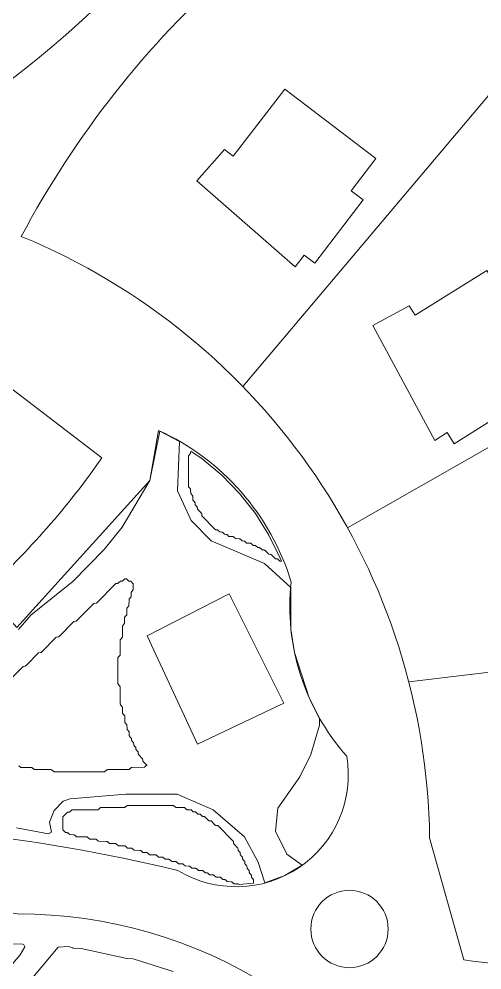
# Model space of a CAD drawing. Header units: inches. Extents: x 36 to 190, y -75 to 56.
# Drawn here: x 115.26 to 120.81, y -15.04 to -3.66 of the extents above; entities that cross this region are included whole.
import ezdxf

# ---------------------------------------------------------------- set-up
doc = ezdxf.new("R2010")
doc.units = ezdxf.units.IN
for name, color, linetype, lineweight in [('01_ORIGINAL_CAD', 7, 'Continuous', 20), ('02_APPROVED_PDF_OUTLINES', 7, 'Continuous', 15), ('03_ADDED_AREAS_SAME_COMPOSITION', 7, 'Continuous', 15), ('04_APPROVED_PERIMETER', 7, 'Continuous', 15)]:
    doc.layers.add(name, color=color, linetype=linetype, lineweight=lineweight)

# ---------------------------------------------------------------- blocks, each defined once
blk = doc.blocks.new('05_SAND_DOLLAR')
at = {"layer": '01_ORIGINAL_CAD'}
for points in [[(60.29, 39.74, -0.089338), (62.813, 42.944, -0.322066), (66.051, 42.944, -0.030946), (69.111, 38.833, -0.044664), (70.78, 33.554, -0.301674), (68.967, 31.144, -0.082145), (65.591, 31.078)], [(60.29, 39.74, -0.300089), (65.18, 32.538)], [(59.849, 35.488, 0.057164), (61.253, 37.088), (59.681, 38.289, -0.064319), (58.632, 37.014, -0.064319)], [(59.998, 35.322), (60.235, 35.059), (61.831, 36.816), (61.933, 37.418, -0.214593), (63.522, 35.602, 0.212382), (64.188, 33.517, -0.642649), (62.166, 32.15, 0.132984), (51.615, 31.858, -0.471407), (50.913, 32.245)], [(53.65, 30.945, -0.14301), (60.243, 31.63, -0.286424), (65.36, 28.431), (66.481, 23.89, -0.272091), (64.9, 18.954), (63.661, 17.533)]]:
    blk.add_lwpolyline(points, format="xyb", dxfattribs=at)
for points in [[(66.604, 42.276), (62.941, 37.945)], [(69.006, 38.995), (64.196, 36.253)], [(70.407, 35.063), (64.93, 34.409)], [(65.18, 32.538), (65.591, 31.078)]]:
    blk.add_lwpolyline(points, dxfattribs=at)
for points in [[(62.827, 40.702), (63.445, 41.502), (64.534, 40.672), (64.241, 40.288), (64.384, 40.18), (63.804, 39.42), (63.677, 39.516), (63.571, 39.377), (62.394, 40.407), (62.722, 40.782)], [(65.006, 38.799), (65.865, 39.334), (66.595, 38.175), (66.187, 37.918), (66.283, 37.767), (65.474, 37.257), (65.389, 37.391), (65.242, 37.298), (64.498, 38.674), (64.936, 38.911)], [(61.796, 34.957), (62.78, 35.461), (63.435, 34.152), (62.399, 33.663)]]:
    blk.add_lwpolyline(points, close=True, dxfattribs=at)
blk.add_circle((64.22, 31.448), 0.463, dxfattribs=at)
blk.add_arc((51.961, 52.291), 13.465, 297.5281, 322.8549, dxfattribs=at)
at = {"layer": '02_APPROVED_PDF_OUTLINES'}
for points in [[(63.404, 35.852), (63.387, 35.853), (63.366, 35.873), (63.363, 35.875), (63.36, 35.877), (63.357, 35.879), (63.353, 35.879), (63.35, 35.88), (63.334, 35.881), (63.289, 35.925), (63.287, 35.927), (63.284, 35.929), (63.281, 35.93), (63.277, 35.931), (63.274, 35.932), (63.254, 35.934), (63.21, 35.978), (63.207, 35.981), (63.204, 35.983), (63.201, 35.984), (63.198, 35.985), (63.194, 35.986), (63.174, 35.987), (63.153, 36.007), (63.151, 36.009), (63.148, 36.011), (63.144, 36.013), (63.141, 36.013), (63.137, 36.014), (63.121, 36.015), (63.1, 36.034), (63.097, 36.036), (63.094, 36.038), (63.091, 36.039), (63.088, 36.04), (63.084, 36.041), (63.067, 36.041), (63.047, 36.061), (63.045, 36.063), (63.042, 36.064), (63.039, 36.066), (63.037, 36.067), (63.034, 36.067), (63.03, 36.067), (62.988, 36.068), (62.97, 36.086), (62.968, 36.088), (62.965, 36.09), (62.962, 36.091), (62.958, 36.092), (62.955, 36.093), (62.935, 36.095), (62.914, 36.114), (62.912, 36.116), (62.909, 36.118), (62.907, 36.119), (62.904, 36.12), (62.901, 36.121), (62.898, 36.121), (62.855, 36.122), (62.835, 36.141), (62.832, 36.143), (62.83, 36.145), (62.827, 36.146), (62.824, 36.147), (62.821, 36.148), (62.818, 36.148), (62.775, 36.149), (62.758, 36.166), (62.755, 36.168), (62.752, 36.17), (62.749, 36.172), (62.746, 36.173), (62.743, 36.173), (62.723, 36.175), (62.702, 36.195), (62.699, 36.197), (62.696, 36.199), (62.693, 36.2), (62.689, 36.201), (62.686, 36.201), (62.669, 36.202), (62.649, 36.221), (62.646, 36.224), (62.643, 36.225), (62.64, 36.227), (62.636, 36.228), (62.633, 36.228), (62.616, 36.229), (62.452, 36.394), (62.45, 36.414), (62.45, 36.418), (62.449, 36.421), (62.447, 36.424), (62.445, 36.427), (62.443, 36.43), (62.399, 36.474), (62.399, 36.491), (62.398, 36.495), (62.397, 36.498), (62.396, 36.501), (62.394, 36.504), (62.392, 36.507), (62.373, 36.528), (62.372, 36.545), (62.371, 36.548), (62.371, 36.552), (62.369, 36.555), (62.367, 36.558), (62.365, 36.561), (62.346, 36.581), (62.346, 36.622), (62.346, 36.625), (62.345, 36.629), (62.344, 36.632), (62.342, 36.635), (62.34, 36.638), (62.32, 36.661), (62.318, 36.705), (62.318, 36.708), (62.318, 36.711), (62.317, 36.714), (62.315, 36.717), (62.314, 36.72), (62.312, 36.722), (62.293, 36.742), (62.292, 37.113), (62.312, 37.136), (62.314, 37.139), (62.316, 37.142), (62.317, 37.145), (62.318, 37.149), (62.318, 37.152), (62.319, 37.17), (62.455, 37.079), (62.69, 36.883), (62.903, 36.664), (63.093, 36.423), (63.256, 36.164), (63.391, 35.887)], [(61.559, 32.928), (62.112, 32.928), (62.135, 32.908), (62.137, 32.906), (62.139, 32.905), (62.142, 32.903), (62.145, 32.902), (62.148, 32.902), (62.151, 32.902), (62.244, 32.901), (62.264, 32.883), (62.266, 32.881), (62.269, 32.879), (62.272, 32.878), (62.274, 32.877), (62.277, 32.876), (62.281, 32.876), (62.323, 32.875), (62.341, 32.858), (62.343, 32.855), (62.346, 32.854), (62.349, 32.852), (62.353, 32.851), (62.356, 32.851), (62.376, 32.849), (62.397, 32.829), (62.399, 32.827), (62.403, 32.825), (62.406, 32.824), (62.409, 32.823), (62.413, 32.822), (62.43, 32.822), (62.45, 32.802), (62.453, 32.8), (62.456, 32.798), (62.459, 32.797), (62.462, 32.796), (62.466, 32.795), (62.482, 32.795), (62.526, 32.751), (62.529, 32.748), (62.532, 32.746), (62.535, 32.745), (62.539, 32.744), (62.542, 32.743), (62.562, 32.742), (62.609, 32.695), (62.611, 32.693), (62.614, 32.692), (62.617, 32.69), (62.619, 32.689), (62.622, 32.689), (62.625, 32.688), (62.642, 32.687), (62.832, 32.496), (62.833, 32.479), (62.833, 32.476), (62.834, 32.473), (62.835, 32.47), (62.836, 32.467), (62.838, 32.465), (62.84, 32.463), (62.885, 32.415), (62.886, 32.398), (62.886, 32.395), (62.887, 32.391), (62.889, 32.388), (62.891, 32.385), (62.893, 32.382), (62.912, 32.362), (62.913, 32.345), (62.913, 32.341), (62.914, 32.338), (62.915, 32.334), (62.917, 32.331), (62.919, 32.329), (62.939, 32.308), (62.939, 32.291), (62.94, 32.288), (62.941, 32.284), (62.942, 32.281), (62.944, 32.278), (62.946, 32.275), (62.965, 32.255), (62.966, 32.237), (62.966, 32.234), (62.967, 32.23), (62.969, 32.227), (62.97, 32.224), (62.973, 32.221), (62.992, 32.201), (62.993, 32.184), (62.993, 32.18), (62.994, 32.177), (62.995, 32.174), (62.997, 32.17), (62.999, 32.168), (63.018, 32.147), (63.019, 32.13), (63.02, 32.127), (63.021, 32.123), (63.022, 32.12), (63.024, 32.117), (63.026, 32.114), (63.046, 32.093), (63.047, 32.073), (63.048, 32.069), (63.049, 32.066), (63.05, 32.063), (63.052, 32.06), (63.054, 32.057), (63.071, 32.04), (63.071, 31.997), (62.9, 31.979), (62.886, 31.986), (62.883, 31.987), (62.879, 31.988), (62.876, 31.989), (62.836, 31.989), (62.816, 32.008), (62.814, 32.01), (62.811, 32.011), (62.808, 32.013), (62.805, 32.014), (62.802, 32.014), (62.799, 32.014), (62.757, 32.015), (62.739, 32.033), (62.737, 32.035), (62.734, 32.037), (62.731, 32.038), (62.727, 32.039), (62.724, 32.04), (62.704, 32.042), (62.683, 32.061), (62.681, 32.063), (62.678, 32.065), (62.675, 32.066), (62.673, 32.067), (62.669, 32.068), (62.666, 32.068), (62.623, 32.069), (62.6, 32.089), (62.598, 32.091), (62.595, 32.093), (62.592, 32.094), (62.589, 32.095), (62.587, 32.095), (62.584, 32.096), (62.544, 32.096), (62.527, 32.113), (62.524, 32.115), (62.521, 32.117), (62.518, 32.119), (62.515, 32.12), (62.511, 32.12), (62.491, 32.122), (62.471, 32.142), (62.468, 32.144), (62.466, 32.145), (62.463, 32.147), (62.46, 32.148), (62.457, 32.148), (62.454, 32.148), (62.411, 32.149), (62.391, 32.168), (62.389, 32.17), (62.386, 32.172), (62.383, 32.173), (62.38, 32.174), (62.377, 32.175), (62.374, 32.175), (62.331, 32.176), (62.311, 32.195), (62.309, 32.197), (62.306, 32.199), (62.304, 32.2), (62.301, 32.201), (62.298, 32.202), (62.295, 32.202), (62.252, 32.203), (62.232, 32.222), (62.229, 32.224), (62.227, 32.226), (62.224, 32.227), (62.221, 32.228), (62.218, 32.228), (62.215, 32.229), (62.172, 32.23), (62.152, 32.249), (62.15, 32.251), (62.147, 32.252), (62.144, 32.254), (62.141, 32.255), (62.138, 32.255), (62.135, 32.256), (62.092, 32.256), (62.069, 32.277), (62.066, 32.279), (62.064, 32.28), (62.061, 32.282), (62.058, 32.282), (62.055, 32.283), (62.052, 32.283), (62.012, 32.283), (61.992, 32.302), (61.99, 32.304), (61.988, 32.306), (61.985, 32.307), (61.982, 32.308), (61.979, 32.309), (61.976, 32.309), (61.933, 32.31), (61.913, 32.329), (61.91, 32.331), (61.908, 32.333), (61.905, 32.334), (61.902, 32.335), (61.899, 32.336), (61.896, 32.336), (61.827, 32.337), (61.807, 32.356), (61.804, 32.358), (61.802, 32.359), (61.799, 32.361), (61.796, 32.362), (61.793, 32.362), (61.79, 32.363), (61.747, 32.364), (61.727, 32.383), (61.725, 32.385), (61.722, 32.386), (61.719, 32.388), (61.716, 32.389), (61.713, 32.389), (61.71, 32.389), (61.641, 32.39), (61.621, 32.409), (61.618, 32.411), (61.616, 32.413), (61.613, 32.414), (61.61, 32.415), (61.607, 32.416), (61.604, 32.416), (61.561, 32.417), (61.541, 32.436), (61.539, 32.438), (61.536, 32.44), (61.533, 32.441), (61.53, 32.442), (61.527, 32.443), (61.524, 32.443), (61.454, 32.444), (61.431, 32.464), (61.429, 32.466), (61.426, 32.468), (61.424, 32.469), (61.421, 32.47), (61.418, 32.47), (61.415, 32.471), (61.348, 32.471), (61.325, 32.491), (61.323, 32.493), (61.32, 32.494), (61.317, 32.496), (61.315, 32.497), (61.312, 32.497), (61.309, 32.497), (61.216, 32.498), (61.196, 32.516), (61.193, 32.518), (61.191, 32.52), (61.188, 32.521), (61.185, 32.522), (61.182, 32.523), (61.179, 32.523), (61.109, 32.524), (61.086, 32.545), (61.084, 32.546), (61.081, 32.548), (61.078, 32.549), (61.076, 32.55), (61.073, 32.551), (61.07, 32.551), (60.95, 32.551), (60.93, 32.57), (60.928, 32.572), (60.925, 32.573), (60.923, 32.575), (60.92, 32.576), (60.917, 32.576), (60.914, 32.577), (60.871, 32.578), (60.851, 32.597), (60.848, 32.599), (60.845, 32.601), (60.841, 32.602), (60.838, 32.603), (60.834, 32.603), (60.818, 32.604), (60.788, 32.635), (60.787, 32.79), (60.844, 32.847), (60.86, 32.848), (60.864, 32.848), (60.867, 32.849), (60.871, 32.851), (60.874, 32.853), (60.877, 32.855), (60.896, 32.874), (61.199, 32.874), (61.202, 32.874), (61.205, 32.875), (61.209, 32.876), (61.212, 32.878), (61.214, 32.879), (61.24, 32.901), (61.517, 32.901), (61.52, 32.901), (61.524, 32.902), (61.527, 32.903), (61.53, 32.905), (61.533, 32.907)]]:
    blk.add_lwpolyline(points, close=True, dxfattribs=at)
blk.add_lwpolyline([(60.109, 34.388), (60.311, 34.592), (60.334, 34.596), (60.337, 34.596), (60.34, 34.597), (60.343, 34.599), (60.345, 34.601), (60.348, 34.603), (60.496, 34.754), (60.519, 34.757), (60.522, 34.758), (60.525, 34.759), (60.528, 34.76), (60.531, 34.762), (60.533, 34.764), (60.708, 34.942), (60.731, 34.945), (60.734, 34.946), (60.737, 34.947), (60.74, 34.948), (60.743, 34.95), (60.745, 34.952), (60.92, 35.13), (60.943, 35.133), (60.946, 35.134), (60.949, 35.135), (60.952, 35.136), (60.955, 35.138), (60.957, 35.14), (61.159, 35.345), (61.182, 35.348), (61.185, 35.348), (61.188, 35.35), (61.191, 35.351), (61.193, 35.353), (61.196, 35.355), (61.423, 35.585), (61.439, 35.586), (61.443, 35.586), (61.446, 35.587), (61.449, 35.589), (61.453, 35.591), (61.455, 35.593), (61.476, 35.612), (61.492, 35.613), (61.496, 35.613), (61.499, 35.614), (61.503, 35.616), (61.506, 35.618), (61.508, 35.62), (61.528, 35.639), (61.549, 35.639), (61.569, 35.62), (61.571, 35.618), (61.574, 35.616), (61.578, 35.614), (61.581, 35.613), (61.585, 35.613), (61.601, 35.612), (61.631, 35.582), (61.631, 35.507), (61.613, 35.487), (61.611, 35.484), (61.609, 35.482), (61.608, 35.479), (61.607, 35.476), (61.606, 35.473), (61.606, 35.47), (61.605, 35.426), (61.586, 35.406), (61.584, 35.404), (61.583, 35.401), (61.581, 35.398), (61.58, 35.395), (61.58, 35.392), (61.58, 35.389), (61.579, 35.319), (61.559, 35.295), (61.556, 35.292), (61.555, 35.289), (61.553, 35.286), (61.553, 35.283), (61.552, 35.279), (61.552, 35.211), (61.532, 35.188), (61.53, 35.185), (61.528, 35.182), (61.527, 35.179), (61.526, 35.175), (61.526, 35.172), (61.526, 35.104), (61.506, 35.081), (61.504, 35.078), (61.502, 35.075), (61.501, 35.071), (61.5, 35.068), (61.5, 35.064), (61.5, 34.942), (61.479, 34.916), (61.477, 34.913), (61.475, 34.91), (61.474, 34.907), (61.473, 34.904), (61.473, 34.9), (61.474, 34.728), (61.454, 34.705), (61.451, 34.702), (61.45, 34.699), (61.448, 34.695), (61.448, 34.692), (61.447, 34.688), (61.448, 34.39), (61.448, 34.387), (61.449, 34.384), (61.45, 34.38), (61.451, 34.377), (61.453, 34.375), (61.474, 34.348), (61.475, 34.146), (61.475, 34.142), (61.476, 34.139), (61.477, 34.135), (61.479, 34.132), (61.481, 34.129), (61.501, 34.106), (61.502, 34.038), (61.502, 34.035), (61.503, 34.031), (61.504, 34.028), (61.506, 34.025), (61.508, 34.022), (61.528, 33.999), (61.528, 33.931), (61.529, 33.927), (61.53, 33.924), (61.531, 33.921), (61.533, 33.917), (61.535, 33.915), (61.555, 33.891), (61.556, 33.847), (61.556, 33.844), (61.557, 33.841), (61.558, 33.838), (61.559, 33.836), (61.561, 33.833), (61.563, 33.831), (61.582, 33.81), (61.583, 33.767), (61.583, 33.764), (61.584, 33.761), (61.585, 33.758), (61.586, 33.755), (61.588, 33.753), (61.589, 33.75), (61.609, 33.73), (61.609, 33.713), (61.61, 33.709), (61.611, 33.706), (61.612, 33.702), (61.614, 33.699), (61.616, 33.697), (61.635, 33.676), (61.636, 33.659), (61.636, 33.655), (61.637, 33.652), (61.639, 33.649), (61.641, 33.646), (61.643, 33.643), (61.662, 33.622), (61.663, 33.605), (61.663, 33.602), (61.664, 33.598), (61.665, 33.595), (61.667, 33.592), (61.669, 33.589), (61.689, 33.568), (61.691, 33.548), (61.691, 33.544), (61.692, 33.541), (61.694, 33.538), (61.696, 33.535), (61.698, 33.533), (61.742, 33.487), (61.744, 33.467), (61.745, 33.464), (61.746, 33.461), (61.747, 33.458), (61.749, 33.455), (61.751, 33.452), (61.795, 33.408), (61.795, 33.407), (61.793, 33.407), (61.79, 33.406), (61.787, 33.405), (61.785, 33.403), (61.782, 33.401), (61.765, 33.384), (61.619, 33.383), (61.616, 33.383), (61.613, 33.383), (61.611, 33.382), (61.608, 33.38), (61.605, 33.379), (61.603, 33.377), (61.58, 33.357), (61.327, 33.356), (61.324, 33.356), (61.321, 33.355), (61.319, 33.355), (61.316, 33.353), (61.313, 33.352), (61.311, 33.35), (61.288, 33.33), (60.683, 33.329), (60.66, 33.349), (60.657, 33.351), (60.655, 33.353), (60.652, 33.354), (60.649, 33.355), (60.646, 33.356), (60.643, 33.356), (60.444, 33.356), (60.421, 33.376), (60.419, 33.378), (60.416, 33.38), (60.413, 33.381), (60.41, 33.382), (60.407, 33.382), (60.404, 33.382), (60.284, 33.383), (60.262, 33.403)], dxfattribs=at)
at = {"layer": '03_ADDED_AREAS_SAME_COMPOSITION'}
for points in [[(60.141, 31.269), (60.304, 31.266), (60.322, 31.257), (60.331, 31.234), (60.277, 31.137), (60.101, 30.932)], [(60.366, 30.792), (60.732, 31.232), (60.857, 31.24), (60.907, 31.221), (60.91, 31.22), (60.912, 31.219), (60.915, 31.219), (61.008, 31.216), (61.555, 31.096), (61.559, 31.095), (61.631, 31.091), (62.11, 30.94)]]:
    blk.add_lwpolyline(points, dxfattribs=at)
at = {"layer": '04_APPROVED_PERIMETER'}
blk.add_lwpolyline([(60.258, 35.032), (60.404, 35.206), (60.912, 35.614), (61.283, 35.99), (61.497, 36.261), (61.831, 36.816), (61.948, 37.41), (62.184, 37.286), (62.159, 36.696), (62.323, 36.34), (62.564, 36.096), (63.204, 35.826), (63.518, 35.536), (63.519, 35.036), (63.562, 34.759), (63.732, 34.227), (63.862, 33.97), (63.863, 33.888), (63.757, 33.539), (63.625, 33.271), (63.361, 32.894), (63.334, 32.62), (63.47, 32.344), (63.653, 32.213), (63.447, 32.087), (63.206, 32.001), (63.125, 32.25), (62.962, 32.55), (62.587, 32.874), (62.157, 33.063), (61.543, 33.063), (60.874, 33.008), (60.792, 32.98), (60.682, 32.868), (60.627, 32.728), (60.653, 32.606), (60.615, 32.586), (60.232, 32.66)], dxfattribs=at)

msp = doc.modelspace()

# ---------------------------------------------------------------- block references
msp.add_blockref('05_SAND_DOLLAR', (55, -46))

doc.saveas('drawing.dxf')
